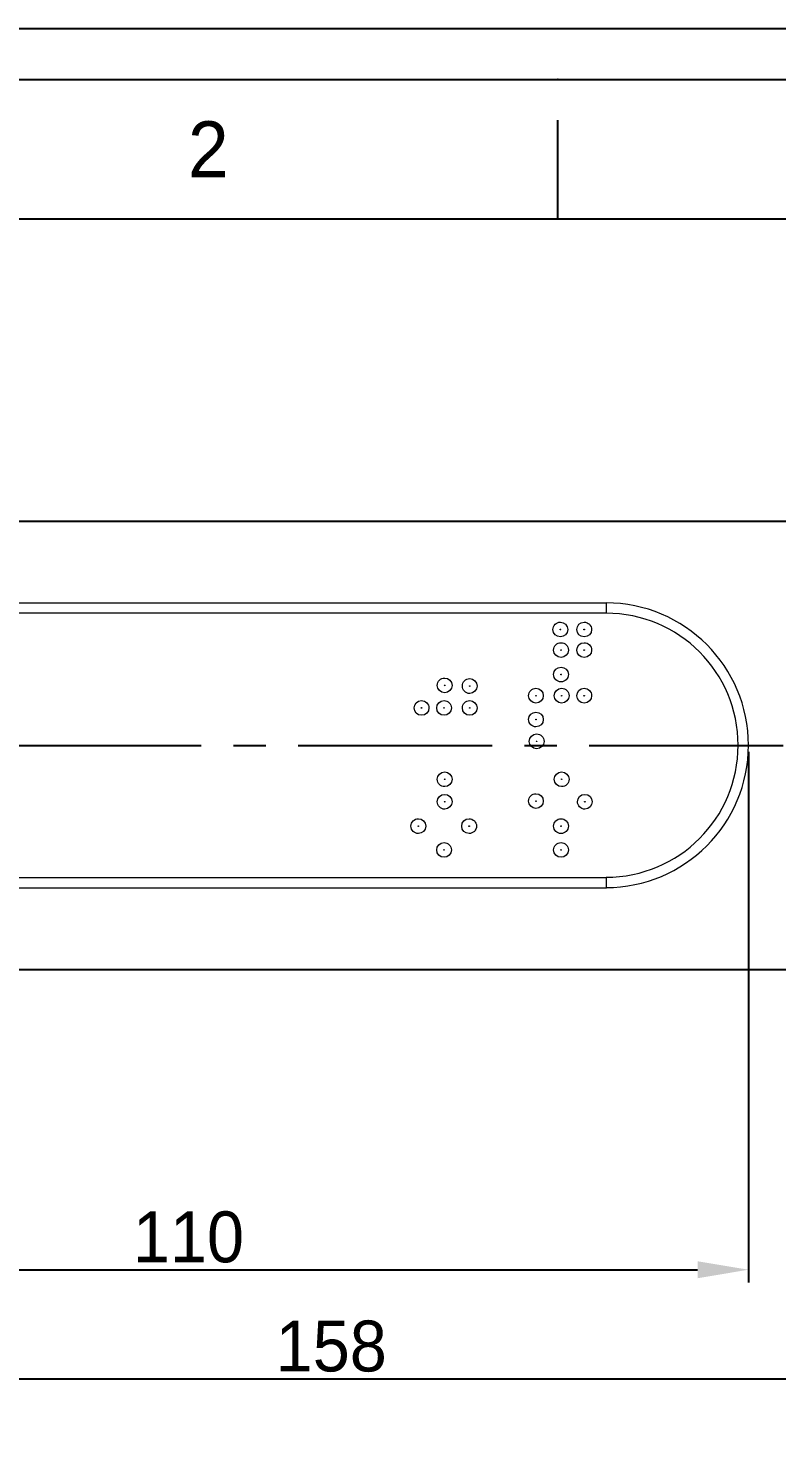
# Model space of a CAD drawing. Extents: x 10469 to 11055, y -15402 to -14985.
# Drawn here: x 10573.1 to 10646.6, y -15124.5 to -14984.7 of the extents above; entities that cross this region are included whole.
import ezdxf

# ---------------------------------------------------------------- set-up
doc = ezdxf.new("R2010")
doc.units = 0
doc.header["$MEASUREMENT"] = 0
doc.linetypes.add('CENTER2', pattern=[28.575, 19.05, -3.175, 3.175, -3.175])
doc.linetypes.add('HIDDEN2', pattern=[4.7625, 3.175, -1.5875])
doc.layers.get('0').update_dxf_attribs({"linetype": 'CONTINUOUS'})
doc.layers.get('DEFPOINTS').update_dxf_attribs({"linetype": 'CONTINUOUS'})
for name, color, linetype in [('1', 4, 'HIDDEN2'), ('CENTER', 1, 'CENTER2'), ('DIM', 2, 'CONTINUOUS')]:
    doc.layers.add(name, color=color, linetype=linetype)
doc.styles.get("Standard").update_dxf_attribs({"font": ''})
doc.styles.get('Standard').set_extended_font_data('Gulim')
doc.dimstyles.new('ISO-25', dxfattribs={"dimtxt": 2.5, "dimasz": 2.5, "dimexe": 1.25, "dimexo": 0.625, "dimtad": 1, "dimdec": 1, "dimtxsty": 'Standard', "dimcen": 2.5, "dimadec": 0, "dimazin": 0, "dimtfac": 1, "dimtdec": 1, "dimtmove": 0, "dimatfit": 3, "dimfxl": 1, "dimarcsym": 0})

# ---------------------------------------------------------------- blocks, each defined once
blk = doc.blocks.new('*D49')
at = {"layer": 'DEFPOINTS', "color": 0, "transparency": 16777216}
for p in [(10523.86, -15055.07), (10681.86, -15055.09), (10681.86, -15117.31)]:
    blk.add_point(p, dxfattribs=at)
at = {"layer": 'DIM', "color": 3, "lineweight": -2, "transparency": 16777216}
for p, q in [((10523.86, -15055.69), (10523.86, -15118.56)), ((10681.86, -15055.71), (10681.86, -15118.56)), ((10528.86, -15117.31), (10676.86, -15117.31))]:
    blk.add_line(p, q, dxfattribs=at)
at = {"layer": 'DIM', "color": 3, "transparency": 16777216}
for points in [[(10528.86, -15116.47), (10528.86, -15118.14), (10523.86, -15117.31)], [(10676.86, -15116.47), (10676.86, -15118.14), (10681.86, -15117.31)]]:
    blk.add_solid(points, dxfattribs=at)
at = {"layer": 'DIM', "color": 3, "transparency": 16777216, "insert": (10602.86, -15114.11), "char_height": 5, "attachment_point": 5}
blk.add_mtext('158', dxfattribs=at)
blk = doc.blocks.new('*D58')
at = {"layer": 'DEFPOINTS', "color": 0, "transparency": 16777216}
for p in [(10533.87, -15055.09), (10643.82, -15055.09), (10643.82, -15106.58)]:
    blk.add_point(p, dxfattribs=at)
at = {"layer": 'DIM', "color": 3, "lineweight": -2, "transparency": 16777216}
for p, q in [((10533.87, -15055.71), (10533.87, -15107.83)), ((10643.82, -15055.71), (10643.82, -15107.83)), ((10538.87, -15106.58), (10638.82, -15106.58))]:
    blk.add_line(p, q, dxfattribs=at)
at = {"layer": 'DIM', "color": 3, "transparency": 16777216}
for points in [[(10538.87, -15105.75), (10538.87, -15107.42), (10533.87, -15106.58)], [(10638.82, -15105.75), (10638.82, -15107.42), (10643.82, -15106.58)]]:
    blk.add_solid(points, dxfattribs=at)
at = {"layer": 'DIM', "color": 3, "transparency": 16777216, "insert": (10588.84, -15103.39), "char_height": 5, "attachment_point": 5}
blk.add_mtext('110', dxfattribs=at)

msp = doc.modelspace()

# ---------------------------------------------------------------- linework, layer by layer
for p, q in [((10625.09, -15003.38), (10625.09, -14993.67)), ((11036.69, -15003.38), (10487.89, -15003.38)), ((10675.36, -15033.09), (10535.71, -15033.09))]:
    msp.add_line(p, q)
at = {"lineweight": -3}
msp.add_line((10535.71, -15077.09), (10675.36, -15077.09), dxfattribs=at)
msp.add_point((10625.09, -14989.66))
at = {"layer": '1', "color": 7, "linetype": 'Continuous', "lineweight": 18}
for p, q in [((10555.89, -15041.08), (10629.87, -15041.08)), ((10629.87, -15042.09), (10629.87, -15041.08)), ((10629.87, -15042.09), (10555.89, -15042.09)), ((10629.87, -15069.1), (10555.89, -15069.1))]:
    msp.add_line(p, q, dxfattribs=at)
msp.add_lwpolyline([(10629.87, -15069.1), (10629.87, -15068.09), (10555.89, -15068.09)], dxfattribs=at)
for points in [[(10643.82, -15055.06), (10643.82, -15047.34), (10637.56, -15041.08), (10629.84, -15041.08)], [(10629.84, -15069.04), (10637.56, -15069.04), (10643.82, -15062.78), (10643.82, -15055.06)]]:
    msp.add_open_spline(points, degree=3, dxfattribs=at)
for points, knots in [([(10629.84, -15068.03), (10637, -15068.03), (10642.81, -15062.22), (10642.81, -15055.06), (10642.81, -15047.89), (10637, -15042.09), (10629.84, -15042.09)], [0, 0, 0, 0, 1, 1, 1, 2, 2, 2, 2]), ([(10625.36, -15042.97), (10624.96, -15042.97), (10624.63, -15043.3), (10624.63, -15043.7), (10624.63, -15044.1), (10624.96, -15044.42), (10625.36, -15044.42), (10625.76, -15044.42), (10626.08, -15044.1), (10626.08, -15043.7), (10626.08, -15043.3), (10625.76, -15042.97), (10625.36, -15042.97)], [0, 0, 0, 0, 1, 1, 1, 2, 2, 2, 3, 3, 3, 4, 4, 4, 4]), ([(10625.36, -15043.66), (10625.34, -15043.66), (10625.33, -15043.68), (10625.33, -15043.7), (10625.33, -15043.71), (10625.34, -15043.73), (10625.36, -15043.73), (10625.37, -15043.73), (10625.39, -15043.71), (10625.39, -15043.7), (10625.39, -15043.68), (10625.37, -15043.66), (10625.36, -15043.66)], [0, 0, 0, 0, 1, 1, 1, 2, 2, 2, 3, 3, 3, 4, 4, 4, 4]), ([(10627.69, -15042.97), (10627.29, -15042.97), (10626.97, -15043.3), (10626.97, -15043.7), (10626.97, -15044.1), (10627.29, -15044.42), (10627.69, -15044.42), (10628.09, -15044.42), (10628.42, -15044.1), (10628.42, -15043.7), (10628.42, -15043.3), (10628.09, -15042.97), (10627.69, -15042.97)], [0, 0, 0, 0, 1, 1, 1, 2, 2, 2, 3, 3, 3, 4, 4, 4, 4]), ([(10627.69, -15043.66), (10627.68, -15043.66), (10627.66, -15043.68), (10627.66, -15043.7), (10627.66, -15043.71), (10627.68, -15043.73), (10627.69, -15043.73), (10627.71, -15043.73), (10627.72, -15043.71), (10627.72, -15043.7), (10627.72, -15043.68), (10627.71, -15043.66), (10627.69, -15043.66)], [0, 0, 0, 0, 1, 1, 1, 2, 2, 2, 3, 3, 3, 4, 4, 4, 4]), ([(10625.42, -15044.99), (10625.02, -15044.99), (10624.69, -15045.31), (10624.69, -15045.72), (10624.69, -15046.12), (10625.02, -15046.44), (10625.42, -15046.44), (10625.82, -15046.44), (10626.15, -15046.12), (10626.15, -15045.72), (10626.15, -15045.31), (10625.82, -15044.99), (10625.42, -15044.99)], [0, 0, 0, 0, 1, 1, 1, 2, 2, 2, 3, 3, 3, 4, 4, 4, 4]), ([(10625.42, -15045.68), (10625.4, -15045.68), (10625.39, -15045.7), (10625.39, -15045.72), (10625.39, -15045.73), (10625.4, -15045.75), (10625.42, -15045.75), (10625.44, -15045.75), (10625.45, -15045.73), (10625.45, -15045.72), (10625.45, -15045.7), (10625.44, -15045.68), (10625.42, -15045.68)], [0, 0, 0, 0, 1, 1, 1, 2, 2, 2, 3, 3, 3, 4, 4, 4, 4]), ([(10627.69, -15044.99), (10627.29, -15044.99), (10626.97, -15045.31), (10626.97, -15045.72), (10626.97, -15046.12), (10627.29, -15046.44), (10627.69, -15046.44), (10628.09, -15046.44), (10628.42, -15046.12), (10628.42, -15045.72), (10628.42, -15045.31), (10628.09, -15044.99), (10627.69, -15044.99)], [0, 0, 0, 0, 1, 1, 1, 2, 2, 2, 3, 3, 3, 4, 4, 4, 4]), ([(10627.69, -15045.68), (10627.68, -15045.68), (10627.66, -15045.7), (10627.66, -15045.72), (10627.66, -15045.73), (10627.68, -15045.75), (10627.69, -15045.75), (10627.71, -15045.75), (10627.72, -15045.73), (10627.72, -15045.72), (10627.72, -15045.7), (10627.71, -15045.68), (10627.69, -15045.68)], [0, 0, 0, 0, 1, 1, 1, 2, 2, 2, 3, 3, 3, 4, 4, 4, 4]), ([(10614, -15048.46), (10613.6, -15048.46), (10613.27, -15048.79), (10613.27, -15049.19), (10613.27, -15049.59), (10613.6, -15049.91), (10614, -15049.91), (10614.4, -15049.91), (10614.72, -15049.59), (10614.72, -15049.19), (10614.72, -15048.79), (10614.4, -15048.46), (10614, -15048.46)], [0, 0, 0, 0, 1, 1, 1, 2, 2, 2, 3, 3, 3, 4, 4, 4, 4]), ([(10625.42, -15047.39), (10625.02, -15047.39), (10624.69, -15047.71), (10624.69, -15048.11), (10624.69, -15048.52), (10625.02, -15048.84), (10625.42, -15048.84), (10625.82, -15048.84), (10626.15, -15048.52), (10626.15, -15048.11), (10626.15, -15047.71), (10625.82, -15047.39), (10625.42, -15047.39)], [0, 0, 0, 0, 1, 1, 1, 2, 2, 2, 3, 3, 3, 4, 4, 4, 4]), ([(10625.42, -15048.08), (10625.4, -15048.08), (10625.39, -15048.1), (10625.39, -15048.11), (10625.39, -15048.13), (10625.4, -15048.15), (10625.42, -15048.15), (10625.44, -15048.15), (10625.45, -15048.13), (10625.45, -15048.11), (10625.45, -15048.1), (10625.44, -15048.08), (10625.42, -15048.08)], [0, 0, 0, 0, 1, 1, 1, 2, 2, 2, 3, 3, 3, 4, 4, 4, 4]), ([(10614, -15049.16), (10613.98, -15049.16), (10613.96, -15049.17), (10613.96, -15049.19), (10613.96, -15049.2), (10613.98, -15049.22), (10614, -15049.22), (10614.01, -15049.22), (10614.03, -15049.2), (10614.03, -15049.19), (10614.03, -15049.17), (10614.01, -15049.16), (10614, -15049.16)], [0, 0, 0, 0, 1, 1, 1, 2, 2, 2, 3, 3, 3, 4, 4, 4, 4]), ([(10616.46, -15048.52), (10616.06, -15048.52), (10615.73, -15048.85), (10615.73, -15049.25), (10615.73, -15049.65), (10616.06, -15049.98), (10616.46, -15049.98), (10616.86, -15049.98), (10617.18, -15049.65), (10617.18, -15049.25), (10617.18, -15048.85), (10616.86, -15048.52), (10616.46, -15048.52)], [0, 0, 0, 0, 1, 1, 1, 2, 2, 2, 3, 3, 3, 4, 4, 4, 4]), ([(10616.46, -15049.22), (10616.44, -15049.22), (10616.43, -15049.23), (10616.43, -15049.25), (10616.43, -15049.27), (10616.44, -15049.28), (10616.46, -15049.28), (10616.47, -15049.28), (10616.49, -15049.27), (10616.49, -15049.25), (10616.49, -15049.23), (10616.47, -15049.22), (10616.46, -15049.22)], [0, 0, 0, 0, 1, 1, 1, 2, 2, 2, 3, 3, 3, 4, 4, 4, 4]), ([(10622.96, -15049.47), (10622.56, -15049.47), (10622.23, -15049.8), (10622.23, -15050.2), (10622.23, -15050.6), (10622.56, -15050.92), (10622.96, -15050.92), (10623.36, -15050.92), (10623.68, -15050.6), (10623.68, -15050.2), (10623.68, -15049.8), (10623.36, -15049.47), (10622.96, -15049.47)], [0, 0, 0, 0, 1, 1, 1, 2, 2, 2, 3, 3, 3, 4, 4, 4, 4]), ([(10625.48, -15049.47), (10625.08, -15049.47), (10624.76, -15049.8), (10624.76, -15050.2), (10624.76, -15050.6), (10625.08, -15050.92), (10625.48, -15050.92), (10625.88, -15050.92), (10626.21, -15050.6), (10626.21, -15050.2), (10626.21, -15049.8), (10625.88, -15049.47), (10625.48, -15049.47)], [0, 0, 0, 0, 1, 1, 1, 2, 2, 2, 3, 3, 3, 4, 4, 4, 4]), ([(10627.69, -15049.47), (10627.29, -15049.47), (10626.97, -15049.8), (10626.97, -15050.2), (10626.97, -15050.6), (10627.29, -15050.92), (10627.69, -15050.92), (10628.09, -15050.92), (10628.42, -15050.6), (10628.42, -15050.2), (10628.42, -15049.8), (10628.09, -15049.47), (10627.69, -15049.47)], [0, 0, 0, 0, 1, 1, 1, 2, 2, 2, 3, 3, 3, 4, 4, 4, 4]), ([(10611.72, -15050.67), (10611.32, -15050.67), (10611, -15051), (10611, -15051.4), (10611, -15051.8), (10611.32, -15052.12), (10611.72, -15052.12), (10612.12, -15052.12), (10612.45, -15051.8), (10612.45, -15051.4), (10612.45, -15051), (10612.12, -15050.67), (10611.72, -15050.67)], [0, 0, 0, 0, 1, 1, 1, 2, 2, 2, 3, 3, 3, 4, 4, 4, 4]), ([(10613.93, -15050.67), (10613.53, -15050.67), (10613.21, -15051), (10613.21, -15051.4), (10613.21, -15051.8), (10613.53, -15052.12), (10613.93, -15052.12), (10614.33, -15052.12), (10614.66, -15051.8), (10614.66, -15051.4), (10614.66, -15051), (10614.33, -15050.67), (10613.93, -15050.67)], [0, 0, 0, 0, 1, 1, 1, 2, 2, 2, 3, 3, 3, 4, 4, 4, 4]), ([(10616.46, -15050.67), (10616.06, -15050.67), (10615.73, -15051), (10615.73, -15051.4), (10615.73, -15051.8), (10616.06, -15052.12), (10616.46, -15052.12), (10616.86, -15052.12), (10617.18, -15051.8), (10617.18, -15051.4), (10617.18, -15051), (10616.86, -15050.67), (10616.46, -15050.67)], [0, 0, 0, 0, 1, 1, 1, 2, 2, 2, 3, 3, 3, 4, 4, 4, 4]), ([(10622.96, -15050.17), (10622.94, -15050.17), (10622.93, -15050.18), (10622.93, -15050.2), (10622.93, -15050.21), (10622.94, -15050.23), (10622.96, -15050.23), (10622.98, -15050.23), (10622.99, -15050.21), (10622.99, -15050.2), (10622.99, -15050.18), (10622.98, -15050.17), (10622.96, -15050.17)], [0, 0, 0, 0, 1, 1, 1, 2, 2, 2, 3, 3, 3, 4, 4, 4, 4]), ([(10625.48, -15050.17), (10625.47, -15050.17), (10625.45, -15050.18), (10625.45, -15050.2), (10625.45, -15050.21), (10625.47, -15050.23), (10625.48, -15050.23), (10625.5, -15050.23), (10625.52, -15050.21), (10625.52, -15050.2), (10625.52, -15050.18), (10625.5, -15050.17), (10625.48, -15050.17)], [0, 0, 0, 0, 1, 1, 1, 2, 2, 2, 3, 3, 3, 4, 4, 4, 4]), ([(10627.69, -15050.17), (10627.68, -15050.17), (10627.66, -15050.18), (10627.66, -15050.2), (10627.66, -15050.21), (10627.68, -15050.23), (10627.69, -15050.23), (10627.71, -15050.23), (10627.72, -15050.21), (10627.72, -15050.2), (10627.72, -15050.18), (10627.71, -15050.17), (10627.69, -15050.17)], [0, 0, 0, 0, 1, 1, 1, 2, 2, 2, 3, 3, 3, 4, 4, 4, 4]), ([(10611.72, -15051.37), (10611.71, -15051.37), (10611.69, -15051.38), (10611.69, -15051.4), (10611.69, -15051.41), (10611.71, -15051.43), (10611.72, -15051.43), (10611.74, -15051.43), (10611.76, -15051.41), (10611.76, -15051.4), (10611.76, -15051.38), (10611.74, -15051.37), (10611.72, -15051.37)], [0, 0, 0, 0, 1, 1, 1, 2, 2, 2, 3, 3, 3, 4, 4, 4, 4]), ([(10613.93, -15051.37), (10613.92, -15051.37), (10613.9, -15051.38), (10613.9, -15051.4), (10613.9, -15051.41), (10613.92, -15051.43), (10613.93, -15051.43), (10613.95, -15051.43), (10613.96, -15051.41), (10613.96, -15051.4), (10613.96, -15051.38), (10613.95, -15051.37), (10613.93, -15051.37)], [0, 0, 0, 0, 1, 1, 1, 2, 2, 2, 3, 3, 3, 4, 4, 4, 4]), ([(10616.46, -15051.37), (10616.44, -15051.37), (10616.43, -15051.38), (10616.43, -15051.4), (10616.43, -15051.41), (10616.44, -15051.43), (10616.46, -15051.43), (10616.47, -15051.43), (10616.49, -15051.41), (10616.49, -15051.4), (10616.49, -15051.38), (10616.47, -15051.37), (10616.46, -15051.37)], [0, 0, 0, 0, 1, 1, 1, 2, 2, 2, 3, 3, 3, 4, 4, 4, 4]), ([(10622.96, -15051.81), (10622.56, -15051.81), (10622.23, -15052.13), (10622.23, -15052.53), (10622.23, -15052.93), (10622.56, -15053.26), (10622.96, -15053.26), (10623.36, -15053.26), (10623.68, -15052.93), (10623.68, -15052.53), (10623.68, -15052.13), (10623.36, -15051.81), (10622.96, -15051.81)], [0, 0, 0, 0, 1, 1, 1, 2, 2, 2, 3, 3, 3, 4, 4, 4, 4]), ([(10622.96, -15052.5), (10622.94, -15052.5), (10622.93, -15052.52), (10622.93, -15052.53), (10622.93, -15052.55), (10622.94, -15052.56), (10622.96, -15052.56), (10622.98, -15052.56), (10622.99, -15052.55), (10622.99, -15052.53), (10622.99, -15052.52), (10622.98, -15052.5), (10622.96, -15052.5)], [0, 0, 0, 0, 1, 1, 1, 2, 2, 2, 3, 3, 3, 4, 4, 4, 4]), ([(10623.02, -15053.95), (10622.62, -15053.95), (10622.3, -15054.28), (10622.3, -15054.68), (10622.3, -15055.08), (10622.62, -15055.4), (10623.02, -15055.4), (10623.42, -15055.4), (10623.75, -15055.08), (10623.75, -15054.68), (10623.75, -15054.28), (10623.42, -15053.95), (10623.02, -15053.95)], [0, 0, 0, 0, 1, 1, 1, 2, 2, 2, 3, 3, 3, 4, 4, 4, 4]), ([(10623.02, -15054.65), (10623, -15054.65), (10622.99, -15054.66), (10622.99, -15054.68), (10622.99, -15054.7), (10623, -15054.71), (10623.02, -15054.71), (10623.04, -15054.71), (10623.05, -15054.7), (10623.05, -15054.68), (10623.05, -15054.66), (10623.04, -15054.65), (10623.02, -15054.65)], [0, 0, 0, 0, 1, 1, 1, 2, 2, 2, 3, 3, 3, 4, 4, 4, 4]), ([(10614, -15057.68), (10613.6, -15057.68), (10613.27, -15058), (10613.27, -15058.4), (10613.27, -15058.8), (10613.6, -15059.13), (10614, -15059.13), (10614.4, -15059.13), (10614.72, -15058.8), (10614.72, -15058.4), (10614.72, -15058), (10614.4, -15057.68), (10614, -15057.68)], [0, 0, 0, 0, 1, 1, 1, 2, 2, 2, 3, 3, 3, 4, 4, 4, 4]), ([(10625.48, -15057.68), (10625.08, -15057.68), (10624.76, -15058), (10624.76, -15058.4), (10624.76, -15058.8), (10625.08, -15059.13), (10625.48, -15059.13), (10625.88, -15059.13), (10626.21, -15058.8), (10626.21, -15058.4), (10626.21, -15058), (10625.88, -15057.68), (10625.48, -15057.68)], [0, 0, 0, 0, 1, 1, 1, 2, 2, 2, 3, 3, 3, 4, 4, 4, 4]), ([(10614, -15058.37), (10613.98, -15058.37), (10613.96, -15058.39), (10613.96, -15058.4), (10613.96, -15058.42), (10613.98, -15058.43), (10614, -15058.43), (10614.01, -15058.43), (10614.03, -15058.42), (10614.03, -15058.4), (10614.03, -15058.39), (10614.01, -15058.37), (10614, -15058.37)], [0, 0, 0, 0, 1, 1, 1, 2, 2, 2, 3, 3, 3, 4, 4, 4, 4]), ([(10625.48, -15058.37), (10625.47, -15058.37), (10625.45, -15058.39), (10625.45, -15058.4), (10625.45, -15058.42), (10625.47, -15058.43), (10625.48, -15058.43), (10625.5, -15058.43), (10625.52, -15058.42), (10625.52, -15058.4), (10625.52, -15058.39), (10625.5, -15058.37), (10625.48, -15058.37)], [0, 0, 0, 0, 1, 1, 1, 2, 2, 2, 3, 3, 3, 4, 4, 4, 4]), ([(10614, -15059.89), (10613.6, -15059.89), (10613.27, -15060.21), (10613.27, -15060.61), (10613.27, -15061.01), (10613.6, -15061.34), (10614, -15061.34), (10614.4, -15061.34), (10614.72, -15061.01), (10614.72, -15060.61), (10614.72, -15060.21), (10614.4, -15059.89), (10614, -15059.89)], [0, 0, 0, 0, 1, 1, 1, 2, 2, 2, 3, 3, 3, 4, 4, 4, 4]), ([(10614, -15060.58), (10613.98, -15060.58), (10613.96, -15060.59), (10613.96, -15060.61), (10613.96, -15060.63), (10613.98, -15060.64), (10614, -15060.64), (10614.01, -15060.64), (10614.03, -15060.63), (10614.03, -15060.61), (10614.03, -15060.59), (10614.01, -15060.58), (10614, -15060.58)], [0, 0, 0, 0, 1, 1, 1, 2, 2, 2, 3, 3, 3, 4, 4, 4, 4]), ([(10622.96, -15059.82), (10622.56, -15059.82), (10622.23, -15060.15), (10622.23, -15060.55), (10622.23, -15060.95), (10622.56, -15061.27), (10622.96, -15061.27), (10623.36, -15061.27), (10623.68, -15060.95), (10623.68, -15060.55), (10623.68, -15060.15), (10623.36, -15059.82), (10622.96, -15059.82)], [0, 0, 0, 0, 1, 1, 1, 2, 2, 2, 3, 3, 3, 4, 4, 4, 4]), ([(10622.96, -15060.52), (10622.94, -15060.52), (10622.93, -15060.53), (10622.93, -15060.55), (10622.93, -15060.57), (10622.94, -15060.58), (10622.96, -15060.58), (10622.98, -15060.58), (10622.99, -15060.57), (10622.99, -15060.55), (10622.99, -15060.53), (10622.98, -15060.52), (10622.96, -15060.52)], [0, 0, 0, 0, 1, 1, 1, 2, 2, 2, 3, 3, 3, 4, 4, 4, 4]), ([(10627.76, -15059.89), (10627.35, -15059.89), (10627.03, -15060.21), (10627.03, -15060.61), (10627.03, -15061.01), (10627.35, -15061.34), (10627.76, -15061.34), (10628.16, -15061.34), (10628.48, -15061.01), (10628.48, -15060.61), (10628.48, -15060.21), (10628.16, -15059.89), (10627.76, -15059.89)], [0, 0, 0, 0, 1, 1, 1, 2, 2, 2, 3, 3, 3, 4, 4, 4, 4]), ([(10627.76, -15060.58), (10627.74, -15060.58), (10627.72, -15060.59), (10627.72, -15060.61), (10627.72, -15060.63), (10627.74, -15060.64), (10627.76, -15060.64), (10627.77, -15060.64), (10627.79, -15060.63), (10627.79, -15060.61), (10627.79, -15060.59), (10627.77, -15060.58), (10627.76, -15060.58)], [0, 0, 0, 0, 1, 1, 1, 2, 2, 2, 3, 3, 3, 4, 4, 4, 4]), ([(10611.41, -15062.28), (10611.01, -15062.28), (10610.68, -15062.61), (10610.68, -15063.01), (10610.68, -15063.41), (10611.01, -15063.74), (10611.41, -15063.74), (10611.81, -15063.74), (10612.13, -15063.41), (10612.13, -15063.01), (10612.13, -15062.61), (10611.81, -15062.28), (10611.41, -15062.28)], [0, 0, 0, 0, 1, 1, 1, 2, 2, 2, 3, 3, 3, 4, 4, 4, 4]), ([(10616.39, -15062.28), (10615.99, -15062.28), (10615.67, -15062.61), (10615.67, -15063.01), (10615.67, -15063.41), (10615.99, -15063.74), (10616.39, -15063.74), (10616.8, -15063.74), (10617.12, -15063.41), (10617.12, -15063.01), (10617.12, -15062.61), (10616.8, -15062.28), (10616.39, -15062.28)], [0, 0, 0, 0, 1, 1, 1, 2, 2, 2, 3, 3, 3, 4, 4, 4, 4]), ([(10625.42, -15062.28), (10625.02, -15062.28), (10624.69, -15062.61), (10624.69, -15063.01), (10624.69, -15063.41), (10625.02, -15063.74), (10625.42, -15063.74), (10625.82, -15063.74), (10626.15, -15063.41), (10626.15, -15063.01), (10626.15, -15062.61), (10625.82, -15062.28), (10625.42, -15062.28)], [0, 0, 0, 0, 1, 1, 1, 2, 2, 2, 3, 3, 3, 4, 4, 4, 4]), ([(10611.41, -15062.98), (10611.39, -15062.98), (10611.38, -15062.99), (10611.38, -15063.01), (10611.38, -15063.03), (10611.39, -15063.04), (10611.41, -15063.04), (10611.43, -15063.04), (10611.44, -15063.03), (10611.44, -15063.01), (10611.44, -15062.99), (10611.43, -15062.98), (10611.41, -15062.98)], [0, 0, 0, 0, 1, 1, 1, 2, 2, 2, 3, 3, 3, 4, 4, 4, 4]), ([(10616.39, -15062.98), (10616.38, -15062.98), (10616.36, -15062.99), (10616.36, -15063.01), (10616.36, -15063.03), (10616.38, -15063.04), (10616.39, -15063.04), (10616.41, -15063.04), (10616.43, -15063.03), (10616.43, -15063.01), (10616.43, -15062.99), (10616.41, -15062.98), (10616.39, -15062.98)], [0, 0, 0, 0, 1, 1, 1, 2, 2, 2, 3, 3, 3, 4, 4, 4, 4]), ([(10625.42, -15062.98), (10625.4, -15062.98), (10625.39, -15062.99), (10625.39, -15063.01), (10625.39, -15063.03), (10625.4, -15063.04), (10625.42, -15063.04), (10625.44, -15063.04), (10625.45, -15063.03), (10625.45, -15063.01), (10625.45, -15062.99), (10625.44, -15062.98), (10625.42, -15062.98)], [0, 0, 0, 0, 1, 1, 1, 2, 2, 2, 3, 3, 3, 4, 4, 4, 4]), ([(10613.93, -15064.62), (10613.53, -15064.62), (10613.21, -15064.95), (10613.21, -15065.35), (10613.21, -15065.75), (10613.53, -15066.07), (10613.93, -15066.07), (10614.33, -15066.07), (10614.66, -15065.75), (10614.66, -15065.35), (10614.66, -15064.95), (10614.33, -15064.62), (10613.93, -15064.62)], [0, 0, 0, 0, 1, 1, 1, 2, 2, 2, 3, 3, 3, 4, 4, 4, 4]), ([(10625.42, -15064.62), (10625.02, -15064.62), (10624.69, -15064.95), (10624.69, -15065.35), (10624.69, -15065.75), (10625.02, -15066.07), (10625.42, -15066.07), (10625.82, -15066.07), (10626.15, -15065.75), (10626.15, -15065.35), (10626.15, -15064.95), (10625.82, -15064.62), (10625.42, -15064.62)], [0, 0, 0, 0, 1, 1, 1, 2, 2, 2, 3, 3, 3, 4, 4, 4, 4]), ([(10613.93, -15065.31), (10613.92, -15065.31), (10613.9, -15065.33), (10613.9, -15065.35), (10613.9, -15065.36), (10613.92, -15065.38), (10613.93, -15065.38), (10613.95, -15065.38), (10613.96, -15065.36), (10613.96, -15065.35), (10613.96, -15065.33), (10613.95, -15065.31), (10613.93, -15065.31)], [0, 0, 0, 0, 1, 1, 1, 2, 2, 2, 3, 3, 3, 4, 4, 4, 4]), ([(10625.42, -15065.31), (10625.4, -15065.31), (10625.39, -15065.33), (10625.39, -15065.35), (10625.39, -15065.36), (10625.4, -15065.38), (10625.42, -15065.38), (10625.44, -15065.38), (10625.45, -15065.36), (10625.45, -15065.35), (10625.45, -15065.33), (10625.44, -15065.31), (10625.42, -15065.31)], [0, 0, 0, 0, 1, 1, 1, 2, 2, 2, 3, 3, 3, 4, 4, 4, 4])]:
    msp.add_open_spline(points, degree=3, knots=knots, dxfattribs=at)
at = {"layer": 'CENTER', "color": 1}
msp.add_lwpolyline([(10513.88, -15055.09), (10695.64, -15055.09)], dxfattribs=at)
at = {"layer": 'DEFPOINTS', "color": 7}
msp.add_lwpolyline([(10469.17, -14984.66), (11055.41, -14984.66), (11055.41, -15402.14), (10469.17, -15402.14)], close=True, dxfattribs=at)
at = {"layer": 'DIM', "color": 7}
msp.add_lwpolyline([(10474.17, -14989.66), (11050.41, -14989.66), (11050.41, -15397.14), (10474.17, -15397.14)], close=True, dxfattribs=at)

# ---------------------------------------------------------------- texts
at = {"insert": (10590.79, -14996.52), "char_height": 5.49, "attachment_point": 5}
msp.add_mtext_dynamic_manual_height_columns('2', width=48.51, gutter_width=12.13, heights=[0], dxfattribs=at)

# ---------------------------------------------------------------- dimensions: what is measured, and where the dimension line sits
at = {"layer": 'DIM', "color": 7}
for base, p1, p2, picture, middle in [((10681.86, -15117.31), (10523.86, -15055.07), (10681.86, -15055.09), '*D49', (10602.86, -15114.11)), ((10643.8196, -15106.5823), (10533.8662, -15055.0891), (10643.8196, -15055.0891), '*D58', (10588.8429, -15103.3874))]:
    dim = msp.add_linear_dim(base=base, p1=p1, p2=p2, dimstyle='ISO-25', override={"dimtxt": 5, "dimasz": 5, "dimcen": 5, "dimclrd": 3, "dimclre": 3, "dimclrt": 3, "dimfxl": 1.25}, dxfattribs=at)
    dim.commit()
    dim.dimension.update_dxf_attribs({"geometry": picture, "text_midpoint": middle})

doc.saveas('drawing.dxf')
